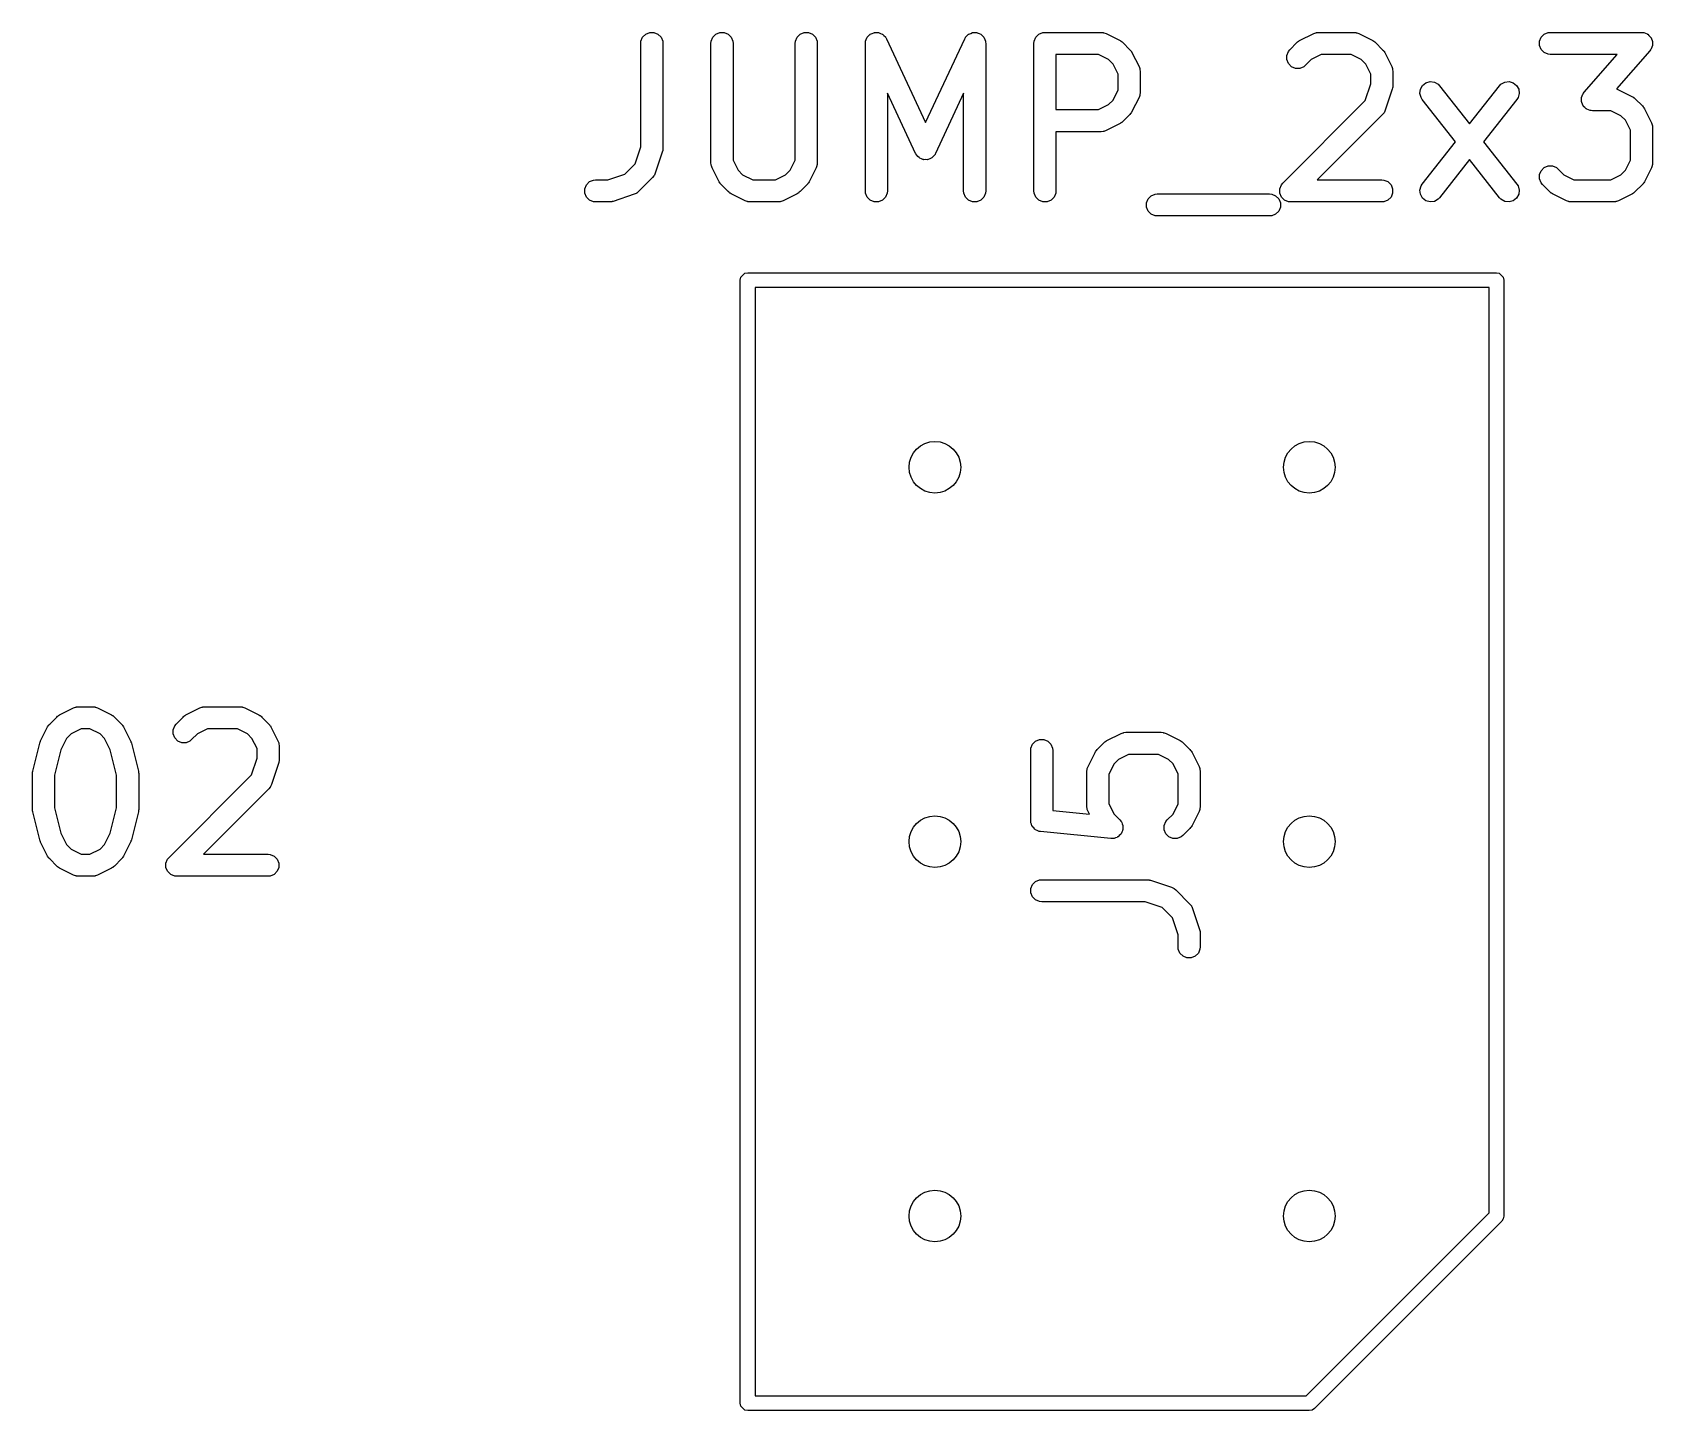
# Model space of a CAD drawing. Extents: x 0.02 to 1.98, y -0.08 to 3.55.
# Drawn here: x 0.5208 to 0.9535, y 3.0894 to 3.4575 of the extents above; entities that cross this region are included whole.
import ezdxf

# ---------------------------------------------------------------- set-up
doc = ezdxf.new("R2010")
doc.units = 0
doc.header["$MEASUREMENT"] = 0
doc.layers.add('BLACK', color=7, linetype='CONTINUOUS')

msp = doc.modelspace()

# ---------------------------------------------------------------- linework, layer by layer
at = {"layer": 'BLACK', "linetype": 'CONTINUOUS'}
for p, q in [((0.68325, 3.45453), (0.68331, 3.45511)), ((0.68325, 3.42689), (0.68325, 3.45453)), ((0.68331, 3.45511), (0.68375, 3.45618)), ((0.68375, 3.45618), (0.68456, 3.45699)), ((0.68456, 3.45699), (0.68563, 3.45743)), ((0.68563, 3.45743), (0.68678, 3.45743)), ((0.68678, 3.45743), (0.68784, 3.45699)), ((0.68784, 3.45699), (0.68866, 3.45618)), ((0.68866, 3.45618), (0.6891, 3.45511)), ((0.6891, 3.45511), (0.68915, 3.45453)), ((0.68915, 3.45453), (0.68915, 3.42641)), ((0.702, 3.45453), (0.70205, 3.45511)), ((0.702, 3.42266), (0.702, 3.45453)), ((0.70205, 3.45511), (0.70249, 3.45618)), ((0.70249, 3.45618), (0.70331, 3.45699)), ((0.70331, 3.45699), (0.70437, 3.45743)), ((0.70437, 3.45743), (0.70553, 3.45743)), ((0.70553, 3.45743), (0.70659, 3.45699)), ((0.70659, 3.45699), (0.7074, 3.45618)), ((0.7074, 3.45618), (0.70785, 3.45511)), ((0.70785, 3.45511), (0.7079, 3.45453)), ((0.7079, 3.45453), (0.7079, 3.42336)), ((0.72449, 3.45453), (0.72455, 3.45511)), ((0.72449, 3.42336), (0.72449, 3.45453)), ((0.72455, 3.45511), (0.72499, 3.45618)), ((0.72499, 3.45618), (0.72581, 3.45699)), ((0.72581, 3.45699), (0.72687, 3.45743)), ((0.72687, 3.45743), (0.72802, 3.45743)), ((0.72802, 3.45743), (0.72909, 3.45699)), ((0.72909, 3.45699), (0.7299, 3.45618)), ((0.7299, 3.45618), (0.73034, 3.45511)), ((0.73034, 3.45511), (0.7304, 3.45453)), ((0.7304, 3.45453), (0.7304, 3.42266)), ((0.74324, 3.45453), (0.74328, 3.45491)), ((0.74324, 3.41516), (0.74324, 3.45453)), ((0.74328, 3.45498), (0.74329, 3.45502)), ((0.74328, 3.45491), (0.74328, 3.45498)), ((0.74329, 3.45502), (0.7433, 3.45511)), ((0.7433, 3.45511), (0.74349, 3.45558)), ((0.74349, 3.45558), (0.74367, 3.45607)), ((0.74367, 3.45607), (0.74371, 3.45611)), ((0.74371, 3.45611), (0.74374, 3.45618)), ((0.74374, 3.45618), (0.7441, 3.45654)), ((0.7441, 3.45654), (0.74445, 3.45692)), ((0.74445, 3.45692), (0.74451, 3.45694)), ((0.74451, 3.45694), (0.74455, 3.45699)), ((0.74455, 3.45699), (0.74503, 3.45719)), ((0.74503, 3.45719), (0.74549, 3.4574)), ((0.74549, 3.4574), (0.74556, 3.45741)), ((0.74556, 3.45741), (0.74562, 3.45743)), ((0.74562, 3.45743), (0.74613, 3.45743)), ((0.74613, 3.45743), (0.74664, 3.45745)), ((0.74664, 3.45745), (0.7467, 3.45743)), ((0.7467, 3.45743), (0.74677, 3.45743)), ((0.74677, 3.45743), (0.74724, 3.45723)), ((0.74724, 3.45723), (0.74773, 3.45706)), ((0.74773, 3.45706), (0.74777, 3.45701)), ((0.74777, 3.45701), (0.74783, 3.45699)), ((0.74783, 3.45699), (0.7482, 3.45663)), ((0.7482, 3.45663), (0.74857, 3.45628)), ((0.74857, 3.45628), (0.74862, 3.4562)), ((0.74862, 3.4562), (0.74865, 3.45618)), ((0.74865, 3.45618), (0.74868, 3.45611)), ((0.74868, 3.45611), (0.74887, 3.45578)), ((0.74887, 3.45578), (0.75932, 3.4334)), ((0.75932, 3.4334), (0.76977, 3.45578)), ((0.76977, 3.45578), (0.76996, 3.45611)), ((0.76996, 3.45611), (0.76999, 3.45618)), ((0.76999, 3.45618), (0.77001, 3.4562)), ((0.77001, 3.4562), (0.77006, 3.45628)), ((0.77006, 3.45628), (0.77044, 3.45663)), ((0.77044, 3.45663), (0.7708, 3.45699)), ((0.7708, 3.45699), (0.77086, 3.45701)), ((0.77086, 3.45701), (0.77091, 3.45706)), ((0.77091, 3.45706), (0.77139, 3.45723)), ((0.77139, 3.45723), (0.77186, 3.45743)), ((0.77186, 3.45743), (0.77193, 3.45743)), ((0.77193, 3.45743), (0.77199, 3.45745)), ((0.77199, 3.45745), (0.7725, 3.45743)), ((0.7725, 3.45743), (0.77302, 3.45743)), ((0.77302, 3.45743), (0.77308, 3.45741)), ((0.77308, 3.45741), (0.77314, 3.4574)), ((0.77314, 3.4574), (0.77361, 3.45719)), ((0.77361, 3.45719), (0.77408, 3.45699)), ((0.77408, 3.45699), (0.77413, 3.45694)), ((0.77413, 3.45694), (0.77419, 3.45692)), ((0.77419, 3.45692), (0.77453, 3.45654)), ((0.77453, 3.45654), (0.7749, 3.45618)), ((0.7749, 3.45618), (0.77492, 3.45611)), ((0.77492, 3.45611), (0.77497, 3.45607)), ((0.77497, 3.45607), (0.77514, 3.45558)), ((0.77514, 3.45558), (0.77534, 3.45511)), ((0.77534, 3.45511), (0.77535, 3.45502)), ((0.77535, 3.45502), (0.77536, 3.45498)), ((0.77536, 3.45498), (0.77536, 3.45491)), ((0.77536, 3.45491), (0.77539, 3.45453)), ((0.77539, 3.45453), (0.77539, 3.41516)), ((0.78824, 3.45453), (0.78829, 3.45511)), ((0.78824, 3.41516), (0.78824, 3.45453)), ((0.78829, 3.45511), (0.78873, 3.45618)), ((0.78873, 3.45618), (0.78955, 3.45699)), ((0.78955, 3.45699), (0.79061, 3.45743)), ((0.79061, 3.45743), (0.79119, 3.45749)), ((0.79119, 3.45749), (0.80619, 3.45749)), ((0.80619, 3.45749), (0.80676, 3.45743)), ((0.80676, 3.45743), (0.80686, 3.45739)), ((0.80686, 3.45739), (0.80697, 3.45738)), ((0.80697, 3.45738), (0.80751, 3.45718)), ((0.80751, 3.45718), (0.81126, 3.4553)), ((0.81126, 3.4553), (0.8115, 3.45514)), ((0.8115, 3.45514), (0.81158, 3.45512)), ((0.81158, 3.45512), (0.81166, 3.45505)), ((0.81166, 3.45505), (0.81175, 3.45499)), ((0.81175, 3.45499), (0.8118, 3.45493)), ((0.8118, 3.45493), (0.81202, 3.45475)), ((0.81202, 3.45475), (0.8139, 3.45287)), ((0.85659, 3.45287), (0.85847, 3.45475)), ((0.85847, 3.45475), (0.85869, 3.45493)), ((0.85869, 3.45493), (0.85874, 3.45499)), ((0.85874, 3.45499), (0.85883, 3.45505)), ((0.85883, 3.45505), (0.85891, 3.45512)), ((0.85891, 3.45512), (0.85899, 3.45514)), ((0.85899, 3.45514), (0.85923, 3.4553)), ((0.85923, 3.4553), (0.86298, 3.45718)), ((0.86298, 3.45718), (0.86352, 3.45738)), ((0.86352, 3.45738), (0.86363, 3.45739)), ((0.86363, 3.45739), (0.86373, 3.45743)), ((0.86373, 3.45743), (0.8643, 3.45749)), ((0.8643, 3.45749), (0.87368, 3.45749)), ((0.87368, 3.45749), (0.87425, 3.45743)), ((0.87425, 3.45743), (0.87435, 3.45739)), ((0.87435, 3.45739), (0.87446, 3.45738)), ((0.87446, 3.45738), (0.875, 3.45718)), ((0.875, 3.45718), (0.87875, 3.4553)), ((0.87875, 3.4553), (0.879, 3.45514)), ((0.879, 3.45514), (0.87907, 3.45512)), ((0.87907, 3.45512), (0.87915, 3.45505)), ((0.87915, 3.45505), (0.87924, 3.45499)), ((0.87924, 3.45499), (0.87929, 3.45493)), ((0.87929, 3.45493), (0.87952, 3.45475)), ((0.87952, 3.45475), (0.88139, 3.45287)), ((0.92328, 3.45511), (0.92372, 3.45618)), ((0.92328, 3.45396), (0.92328, 3.45511)), ((0.92372, 3.45289), (0.92328, 3.45396)), ((0.92372, 3.45618), (0.92453, 3.45699)), ((0.92453, 3.45699), (0.9256, 3.45743)), ((0.9256, 3.45743), (0.92617, 3.45749)), ((0.92617, 3.45749), (0.95054, 3.45749)), ((0.95054, 3.45749), (0.95085, 3.45746)), ((0.95085, 3.45746), (0.95093, 3.45746)), ((0.95093, 3.45746), (0.95098, 3.45744)), ((0.95098, 3.45744), (0.95112, 3.45743)), ((0.95112, 3.45743), (0.95156, 3.45725)), ((0.95156, 3.45725), (0.95202, 3.45709)), ((0.95202, 3.45709), (0.95209, 3.45703)), ((0.95209, 3.45703), (0.95218, 3.45699)), ((0.95218, 3.45699), (0.95252, 3.45665)), ((0.95252, 3.45665), (0.95288, 3.45633)), ((0.95288, 3.45633), (0.95293, 3.45625)), ((0.95293, 3.45625), (0.953, 3.45618)), ((0.953, 3.45618), (0.95318, 3.45573)), ((0.95326, 3.45352), (0.9531, 3.45306)), ((0.95318, 3.45573), (0.95339, 3.4553)), ((0.95344, 3.45396), (0.95326, 3.45352)), ((0.95339, 3.4553), (0.9534, 3.4552)), ((0.9534, 3.4552), (0.95344, 3.45511)), ((0.95344, 3.45511), (0.95344, 3.45463)), ((0.95344, 3.45463), (0.95347, 3.45415)), ((0.95347, 3.45415), (0.95344, 3.45406)), ((0.95344, 3.45406), (0.95344, 3.45396)), ((0.80549, 3.45158), (0.79414, 3.45158)), ((0.79414, 3.45158), (0.79414, 3.43687)), ((0.80819, 3.45023), (0.80549, 3.45158)), ((0.80938, 3.44904), (0.80819, 3.45023)), ((0.81073, 3.44634), (0.80938, 3.44904)), ((0.8139, 3.45287), (0.81408, 3.45265)), ((0.81408, 3.45265), (0.81414, 3.4526)), ((0.81414, 3.4526), (0.8142, 3.45251)), ((0.8142, 3.45251), (0.81427, 3.45243)), ((0.81427, 3.45243), (0.8143, 3.45235)), ((0.8143, 3.45235), (0.81445, 3.45211)), ((0.81445, 3.45211), (0.81633, 3.44836)), ((0.85578, 3.45136), (0.85623, 3.45243)), ((0.85578, 3.45021), (0.85578, 3.45136)), ((0.85623, 3.44914), (0.85578, 3.45021)), ((0.85623, 3.45243), (0.85659, 3.45287)), ((0.85704, 3.44833), (0.85623, 3.44914)), ((0.8623, 3.45023), (0.86077, 3.4487)), ((0.865, 3.45158), (0.8623, 3.45023)), ((0.87298, 3.45158), (0.865, 3.45158)), ((0.87568, 3.45023), (0.87298, 3.45158)), ((0.87688, 3.44904), (0.87568, 3.45023)), ((0.87822, 3.44634), (0.87688, 3.44904)), ((0.88139, 3.45287), (0.88158, 3.45265)), ((0.88158, 3.45265), (0.88164, 3.4526)), ((0.88164, 3.4526), (0.88169, 3.45251)), ((0.88169, 3.45251), (0.88176, 3.45243)), ((0.88176, 3.45243), (0.88179, 3.45235)), ((0.88179, 3.45235), (0.88194, 3.45211)), ((0.88194, 3.45211), (0.88382, 3.44836)), ((0.92453, 3.45208), (0.92372, 3.45289)), ((0.9256, 3.45164), (0.92453, 3.45208)), ((0.92617, 3.45158), (0.9256, 3.45164)), ((0.94404, 3.45158), (0.92617, 3.45158)), ((0.9352, 3.44148), (0.94404, 3.45158)), ((0.95277, 3.45259), (0.94383, 3.44238)), ((0.95294, 3.45284), (0.95277, 3.45259)), ((0.953, 3.45289), (0.95294, 3.45284)), ((0.95302, 3.45295), (0.953, 3.45289)), ((0.9531, 3.45306), (0.95302, 3.45295)), ((0.81073, 3.44211), (0.81073, 3.44634)), ((0.81633, 3.44836), (0.81653, 3.44782)), ((0.81653, 3.44782), (0.81654, 3.44771)), ((0.81654, 3.44771), (0.81658, 3.44761)), ((0.81658, 3.44761), (0.81664, 3.44704)), ((0.81664, 3.44704), (0.81664, 3.44141)), ((0.8581, 3.44789), (0.85704, 3.44833)), ((0.85926, 3.44789), (0.8581, 3.44789)), ((0.86032, 3.44833), (0.85926, 3.44789)), ((0.86077, 3.4487), (0.86032, 3.44833)), ((0.87822, 3.44377), (0.87822, 3.44634)), ((0.88382, 3.44836), (0.88403, 3.44782)), ((0.88403, 3.44782), (0.88403, 3.44771)), ((0.88403, 3.44771), (0.88407, 3.44761)), ((0.88407, 3.44761), (0.88413, 3.44704)), ((0.88413, 3.44704), (0.88413, 3.44329)), ((0.75664, 3.42516), (0.74915, 3.44122)), ((0.74915, 3.44122), (0.74915, 3.41516)), ((0.76949, 3.44122), (0.76199, 3.42516)), ((0.76949, 3.41516), (0.76949, 3.44122)), ((0.80938, 3.43941), (0.81073, 3.44211)), ((0.81653, 3.44063), (0.81633, 3.44009)), ((0.81654, 3.44074), (0.81653, 3.44063)), ((0.81658, 3.44084), (0.81654, 3.44074)), ((0.81664, 3.44141), (0.81658, 3.44084)), ((0.87672, 3.43926), (0.87822, 3.44377)), ((0.88398, 3.44235), (0.8821, 3.43673)), ((0.88404, 3.44264), (0.88398, 3.44235)), ((0.88407, 3.44271), (0.88404, 3.44264)), ((0.88408, 3.44281), (0.88407, 3.44271)), ((0.88411, 3.44292), (0.88408, 3.44281)), ((0.88413, 3.44329), (0.8841, 3.44299)), ((0.8841, 3.44299), (0.88411, 3.44292)), ((0.89136, 3.44118), (0.89149, 3.44233)), ((0.89167, 3.44008), (0.89136, 3.44118)), ((0.89149, 3.44233), (0.89206, 3.44333)), ((0.89206, 3.44333), (0.89296, 3.44404)), ((0.89296, 3.44404), (0.89407, 3.44436)), ((0.89407, 3.44436), (0.89522, 3.44422)), ((0.89522, 3.44422), (0.89622, 3.44365)), ((0.89622, 3.44365), (0.89662, 3.44324)), ((0.89662, 3.44324), (0.90461, 3.43307)), ((0.90461, 3.43307), (0.9126, 3.44324)), ((0.9126, 3.44324), (0.913, 3.44365)), ((0.913, 3.44365), (0.91401, 3.44422)), ((0.91401, 3.44422), (0.91515, 3.44436)), ((0.91515, 3.44436), (0.91626, 3.44404)), ((0.91626, 3.44404), (0.91717, 3.44333)), ((0.91717, 3.44333), (0.91773, 3.44233)), ((0.91787, 3.44118), (0.91756, 3.44008)), ((0.91773, 3.44233), (0.91787, 3.44118)), ((0.93452, 3.44011), (0.93471, 3.44056)), ((0.93471, 3.44056), (0.93486, 3.44101)), ((0.93486, 3.44101), (0.93494, 3.44112)), ((0.93494, 3.44112), (0.93497, 3.44118)), ((0.93497, 3.44118), (0.93502, 3.44123)), ((0.93502, 3.44123), (0.9352, 3.44148)), ((0.94383, 3.44238), (0.94437, 3.44218)), ((0.94437, 3.44218), (0.94811, 3.4403)), ((0.94811, 3.4403), (0.94836, 3.44015)), ((0.79414, 3.43687), (0.80549, 3.43687)), ((0.80549, 3.43687), (0.80819, 3.43821)), ((0.80819, 3.43821), (0.80938, 3.43941)), ((0.8142, 3.43594), (0.81414, 3.43585)), ((0.81427, 3.43602), (0.8142, 3.43594)), ((0.8143, 3.43609), (0.81427, 3.43602)), ((0.81445, 3.43634), (0.8143, 3.43609)), ((0.81633, 3.44009), (0.81445, 3.43634)), ((0.85472, 3.41725), (0.87672, 3.43926)), ((0.88176, 3.43602), (0.88139, 3.43557)), ((0.8818, 3.43612), (0.88176, 3.43602)), ((0.88187, 3.4362), (0.8818, 3.43612)), ((0.8821, 3.43673), (0.88187, 3.4362)), ((0.89198, 3.43959), (0.89167, 3.44008)), ((0.90086, 3.42829), (0.89198, 3.43959)), ((0.91724, 3.43959), (0.90837, 3.42829)), ((0.91756, 3.44008), (0.91724, 3.43959)), ((0.93449, 3.43992), (0.93452, 3.44001)), ((0.93452, 3.43944), (0.93449, 3.43992)), ((0.93452, 3.44001), (0.93452, 3.44011)), ((0.93452, 3.43896), (0.93452, 3.43944)), ((0.93456, 3.43887), (0.93452, 3.43896)), ((0.93457, 3.43877), (0.93456, 3.43887)), ((0.93478, 3.43834), (0.93457, 3.43877)), ((0.93497, 3.4379), (0.93478, 3.43834)), ((0.93504, 3.43783), (0.93497, 3.4379)), ((0.93508, 3.43774), (0.93504, 3.43783)), ((0.93544, 3.43742), (0.93508, 3.43774)), ((0.93578, 3.43708), (0.93544, 3.43742)), ((0.93587, 3.43704), (0.93578, 3.43708)), ((0.93595, 3.43698), (0.93587, 3.43704)), ((0.9364, 3.43682), (0.93595, 3.43698)), ((0.93684, 3.43664), (0.9364, 3.43682)), ((0.93698, 3.43663), (0.93684, 3.43664)), ((0.93704, 3.43661), (0.93698, 3.43663)), ((0.93712, 3.43661), (0.93704, 3.43661)), ((0.93742, 3.43658), (0.93712, 3.43661)), ((0.94235, 3.43658), (0.93742, 3.43658)), ((0.94505, 3.43524), (0.94235, 3.43658)), ((0.94836, 3.44015), (0.94843, 3.44012)), ((0.94843, 3.44012), (0.94852, 3.44005)), ((0.94852, 3.44005), (0.9486, 3.43999)), ((0.9486, 3.43999), (0.94866, 3.43994)), ((0.94866, 3.43994), (0.94888, 3.43975)), ((0.94888, 3.43975), (0.95076, 3.43787)), ((0.95076, 3.43787), (0.95094, 3.43765)), ((0.95094, 3.43765), (0.951, 3.4376)), ((0.951, 3.4376), (0.95106, 3.43751)), ((0.95106, 3.43751), (0.95112, 3.43743)), ((0.95112, 3.43743), (0.95115, 3.43736)), ((0.95115, 3.43736), (0.95131, 3.43711)), ((0.95131, 3.43711), (0.95318, 3.43336)), ((0.81126, 3.43315), (0.80751, 3.43127)), ((0.8115, 3.4333), (0.81126, 3.43315)), ((0.81158, 3.43333), (0.8115, 3.4333)), ((0.81166, 3.4334), (0.81158, 3.43333)), ((0.81175, 3.43345), (0.81166, 3.4334)), ((0.8118, 3.43351), (0.81175, 3.43345)), ((0.81202, 3.4337), (0.8118, 3.43351)), ((0.8139, 3.43557), (0.81202, 3.4337)), ((0.81408, 3.4358), (0.8139, 3.43557)), ((0.81414, 3.43585), (0.81408, 3.4358)), ((0.88139, 3.43557), (0.86393, 3.41812)), ((0.94624, 3.43404), (0.94505, 3.43524)), ((0.94759, 3.43134), (0.94624, 3.43404)), ((0.95318, 3.43336), (0.95339, 3.43282)), ((0.95339, 3.43282), (0.9534, 3.43271)), ((0.9534, 3.43271), (0.95344, 3.43261)), ((0.95344, 3.43261), (0.9535, 3.43204)), ((0.9535, 3.43204), (0.9535, 3.42266)), ((0.80619, 3.43096), (0.79414, 3.43096)), ((0.79414, 3.43096), (0.79414, 3.41516)), ((0.80676, 3.43102), (0.80619, 3.43096)), ((0.80686, 3.43106), (0.80676, 3.43102)), ((0.80697, 3.43106), (0.80686, 3.43106)), ((0.80751, 3.43127), (0.80697, 3.43106)), ((0.89198, 3.41699), (0.90086, 3.42829)), ((0.90837, 3.42829), (0.91724, 3.41699)), ((0.94759, 3.42336), (0.94759, 3.43134)), ((0.68175, 3.42238), (0.68325, 3.42689)), ((0.689, 3.42548), (0.68713, 3.41986)), ((0.68907, 3.42577), (0.689, 3.42548)), ((0.6891, 3.42584), (0.68907, 3.42577)), ((0.68911, 3.42594), (0.6891, 3.42584)), ((0.68913, 3.42604), (0.68911, 3.42594)), ((0.68915, 3.42641), (0.68913, 3.42612)), ((0.68913, 3.42612), (0.68913, 3.42604)), ((0.7079, 3.42336), (0.70925, 3.42066)), ((0.72315, 3.42066), (0.72449, 3.42336)), ((0.75677, 3.42495), (0.75664, 3.42516)), ((0.75679, 3.42488), (0.75677, 3.42495)), ((0.75684, 3.42483), (0.75679, 3.42488)), ((0.75694, 3.42467), (0.75684, 3.42483)), ((0.75727, 3.42436), (0.75694, 3.42467)), ((0.75757, 3.42403), (0.75727, 3.42436)), ((0.75769, 3.42398), (0.75757, 3.42403)), ((0.75779, 3.42389), (0.75769, 3.42398)), ((0.75821, 3.42374), (0.75779, 3.42389)), ((0.75861, 3.42355), (0.75821, 3.42374)), ((0.75875, 3.42354), (0.75861, 3.42355)), ((0.75887, 3.42349), (0.75875, 3.42354)), ((0.75932, 3.42351), (0.75887, 3.42349)), ((0.75977, 3.42349), (0.75932, 3.42351)), ((0.75989, 3.42354), (0.75977, 3.42349)), ((0.76002, 3.42355), (0.75989, 3.42354)), ((0.76043, 3.42374), (0.76002, 3.42355)), ((0.76085, 3.42389), (0.76043, 3.42374)), ((0.76095, 3.42398), (0.76085, 3.42389)), ((0.76106, 3.42403), (0.76095, 3.42398)), ((0.76137, 3.42436), (0.76106, 3.42403)), ((0.7617, 3.42467), (0.76137, 3.42436)), ((0.7618, 3.42483), (0.7617, 3.42467)), ((0.76184, 3.42488), (0.7618, 3.42483)), ((0.76187, 3.42495), (0.76184, 3.42488)), ((0.76199, 3.42516), (0.76187, 3.42495)), ((0.90461, 3.42351), (0.89662, 3.41334)), ((0.9126, 3.41334), (0.90461, 3.42351)), ((0.94624, 3.42066), (0.94759, 3.42336)), ((0.67447, 3.41812), (0.67898, 3.41962)), ((0.67898, 3.41962), (0.68175, 3.42238)), ((0.68641, 3.4187), (0.68267, 3.41495)), ((0.68678, 3.41915), (0.68641, 3.4187)), ((0.68682, 3.41925), (0.68678, 3.41915)), ((0.68689, 3.41933), (0.68682, 3.41925)), ((0.68713, 3.41986), (0.68689, 3.41933)), ((0.70205, 3.42209), (0.702, 3.42266)), ((0.70209, 3.42199), (0.70205, 3.42209)), ((0.7021, 3.42188), (0.70209, 3.42199)), ((0.70231, 3.42134), (0.7021, 3.42188)), ((0.70418, 3.41759), (0.70231, 3.42134)), ((0.70925, 3.42066), (0.71045, 3.41947)), ((0.71045, 3.41947), (0.71315, 3.41812)), ((0.71925, 3.41812), (0.72195, 3.41947)), ((0.72195, 3.41947), (0.72315, 3.42066)), ((0.73009, 3.42134), (0.72821, 3.41759)), ((0.73029, 3.42188), (0.73009, 3.42134)), ((0.7303, 3.42199), (0.73029, 3.42188)), ((0.73034, 3.42209), (0.7303, 3.42199)), ((0.7304, 3.42266), (0.73034, 3.42209)), ((0.92328, 3.41949), (0.92372, 3.42055)), ((0.92328, 3.41834), (0.92328, 3.41949)), ((0.92372, 3.42055), (0.92453, 3.42137)), ((0.92453, 3.42137), (0.9256, 3.42181)), ((0.9256, 3.42181), (0.92675, 3.42181)), ((0.92675, 3.42181), (0.92781, 3.42137)), ((0.92781, 3.42137), (0.92826, 3.421)), ((0.92826, 3.421), (0.9298, 3.41947)), ((0.9298, 3.41947), (0.93249, 3.41812)), ((0.94235, 3.41812), (0.94505, 3.41947)), ((0.94505, 3.41947), (0.94624, 3.42066)), ((0.95318, 3.42134), (0.95131, 3.41759)), ((0.95339, 3.42188), (0.95318, 3.42134)), ((0.9534, 3.42199), (0.95339, 3.42188)), ((0.95344, 3.42209), (0.9534, 3.42199)), ((0.9535, 3.42266), (0.95344, 3.42209)), ((0.66831, 3.41574), (0.66875, 3.41681)), ((0.66831, 3.41459), (0.66831, 3.41574)), ((0.66875, 3.41352), (0.66831, 3.41459)), ((0.66875, 3.41681), (0.66956, 3.41762)), ((0.66956, 3.41762), (0.67063, 3.41806)), ((0.67063, 3.41806), (0.6712, 3.41812)), ((0.6712, 3.41812), (0.67447, 3.41812)), ((0.68204, 3.41447), (0.68151, 3.41424)), ((0.68212, 3.41454), (0.68204, 3.41447)), ((0.68222, 3.41458), (0.68212, 3.41454)), ((0.68267, 3.41495), (0.68222, 3.41458)), ((0.70434, 3.41735), (0.70418, 3.41759)), ((0.70437, 3.41727), (0.70434, 3.41735)), ((0.70444, 3.41719), (0.70437, 3.41727)), ((0.70449, 3.4171), (0.70444, 3.41719)), ((0.70455, 3.41705), (0.70449, 3.4171)), ((0.70474, 3.41683), (0.70455, 3.41705)), ((0.70661, 3.41495), (0.70474, 3.41683)), ((0.70684, 3.41477), (0.70661, 3.41495)), ((0.70689, 3.41471), (0.70684, 3.41477)), ((0.70698, 3.41465), (0.70689, 3.41471)), ((0.70706, 3.41458), (0.70698, 3.41465)), ((0.70713, 3.41455), (0.70706, 3.41458)), ((0.70738, 3.4144), (0.70713, 3.41455)), ((0.71113, 3.41252), (0.70738, 3.4144)), ((0.71315, 3.41812), (0.71925, 3.41812)), ((0.72502, 3.4144), (0.72127, 3.41252)), ((0.72527, 3.41455), (0.72502, 3.4144)), ((0.72534, 3.41458), (0.72527, 3.41455)), ((0.72542, 3.41465), (0.72534, 3.41458)), ((0.72551, 3.41471), (0.72542, 3.41465)), ((0.72556, 3.41477), (0.72551, 3.41471)), ((0.72578, 3.41495), (0.72556, 3.41477)), ((0.72766, 3.41683), (0.72578, 3.41495)), ((0.72785, 3.41705), (0.72766, 3.41683)), ((0.7279, 3.4171), (0.72785, 3.41705)), ((0.72796, 3.41719), (0.7279, 3.4171)), ((0.72803, 3.41727), (0.72796, 3.41719)), ((0.72806, 3.41735), (0.72803, 3.41727)), ((0.72821, 3.41759), (0.72806, 3.41735)), ((0.7433, 3.41459), (0.74324, 3.41516)), ((0.74374, 3.41352), (0.7433, 3.41459)), ((0.74909, 3.41459), (0.74865, 3.41352)), ((0.74915, 3.41516), (0.74909, 3.41459)), ((0.76954, 3.41459), (0.76949, 3.41516)), ((0.76999, 3.41352), (0.76954, 3.41459)), ((0.77534, 3.41459), (0.7749, 3.41352)), ((0.77539, 3.41516), (0.77534, 3.41459)), ((0.78829, 3.41459), (0.78824, 3.41516)), ((0.78873, 3.41352), (0.78829, 3.41459)), ((0.79408, 3.41459), (0.79364, 3.41352)), ((0.79414, 3.41516), (0.79408, 3.41459)), ((0.81954, 3.41387), (0.82061, 3.41431)), ((0.82061, 3.41431), (0.82118, 3.41437)), ((0.82118, 3.41437), (0.85118, 3.41437)), ((0.85118, 3.41437), (0.85176, 3.41431)), ((0.85176, 3.41431), (0.85282, 3.41387)), ((0.85391, 3.41574), (0.85435, 3.41681)), ((0.85391, 3.41459), (0.85391, 3.41574)), ((0.85435, 3.41352), (0.85391, 3.41459)), ((0.85435, 3.41681), (0.85472, 3.41725)), ((0.86393, 3.41812), (0.88118, 3.41812)), ((0.88118, 3.41812), (0.88175, 3.41806)), ((0.88175, 3.41806), (0.88282, 3.41762)), ((0.88282, 3.41762), (0.88363, 3.41681)), ((0.88363, 3.41681), (0.88407, 3.41574)), ((0.88407, 3.41459), (0.88363, 3.41352)), ((0.88407, 3.41574), (0.88407, 3.41459)), ((0.89136, 3.41539), (0.89167, 3.4165)), ((0.89149, 3.41425), (0.89136, 3.41539)), ((0.89167, 3.4165), (0.89198, 3.41699)), ((0.91724, 3.41699), (0.91756, 3.4165)), ((0.91756, 3.4165), (0.91787, 3.41539)), ((0.91787, 3.41539), (0.91773, 3.41425)), ((0.92372, 3.41727), (0.92328, 3.41834)), ((0.92408, 3.41683), (0.92372, 3.41727)), ((0.92596, 3.41495), (0.92408, 3.41683)), ((0.92618, 3.41477), (0.92596, 3.41495)), ((0.92624, 3.41471), (0.92618, 3.41477)), ((0.92633, 3.41465), (0.92624, 3.41471)), ((0.92641, 3.41458), (0.92633, 3.41465)), ((0.92648, 3.41455), (0.92641, 3.41458)), ((0.92673, 3.4144), (0.92648, 3.41455)), ((0.93048, 3.41252), (0.92673, 3.4144)), ((0.93249, 3.41812), (0.94235, 3.41812)), ((0.94811, 3.4144), (0.94437, 3.41252)), ((0.94836, 3.41455), (0.94811, 3.4144)), ((0.94843, 3.41458), (0.94836, 3.41455)), ((0.94852, 3.41465), (0.94843, 3.41458)), ((0.9486, 3.41471), (0.94852, 3.41465)), ((0.94866, 3.41477), (0.9486, 3.41471)), ((0.94888, 3.41495), (0.94866, 3.41477)), ((0.95076, 3.41683), (0.94888, 3.41495)), ((0.95094, 3.41705), (0.95076, 3.41683)), ((0.951, 3.4171), (0.95094, 3.41705)), ((0.95106, 3.41719), (0.951, 3.4171)), ((0.95112, 3.41727), (0.95106, 3.41719)), ((0.95115, 3.41735), (0.95112, 3.41727)), ((0.95131, 3.41759), (0.95115, 3.41735)), ((0.66956, 3.41271), (0.66875, 3.41352)), ((0.67063, 3.41227), (0.66956, 3.41271)), ((0.6712, 3.41221), (0.67063, 3.41227)), ((0.67495, 3.41221), (0.6712, 3.41221)), ((0.67524, 3.41224), (0.67495, 3.41221)), ((0.67532, 3.41224), (0.67524, 3.41224)), ((0.67542, 3.41226), (0.67532, 3.41224)), ((0.67553, 3.41227), (0.67542, 3.41226)), ((0.6756, 3.4123), (0.67553, 3.41227)), ((0.67589, 3.41236), (0.6756, 3.4123)), ((0.68151, 3.41424), (0.67589, 3.41236)), ((0.71167, 3.41232), (0.71113, 3.41252)), ((0.71177, 3.41231), (0.71167, 3.41232)), ((0.71187, 3.41227), (0.71177, 3.41231)), ((0.71245, 3.41221), (0.71187, 3.41227)), ((0.71995, 3.41221), (0.71245, 3.41221)), ((0.72052, 3.41227), (0.71995, 3.41221)), ((0.72062, 3.41231), (0.72052, 3.41227)), ((0.72073, 3.41232), (0.72062, 3.41231)), ((0.72127, 3.41252), (0.72073, 3.41232)), ((0.74455, 3.41271), (0.74374, 3.41352)), ((0.74562, 3.41227), (0.74455, 3.41271)), ((0.74677, 3.41227), (0.74562, 3.41227)), ((0.74783, 3.41271), (0.74677, 3.41227)), ((0.74865, 3.41352), (0.74783, 3.41271)), ((0.7708, 3.41271), (0.76999, 3.41352)), ((0.77186, 3.41227), (0.7708, 3.41271)), ((0.77302, 3.41227), (0.77186, 3.41227)), ((0.77408, 3.41271), (0.77302, 3.41227)), ((0.7749, 3.41352), (0.77408, 3.41271)), ((0.78955, 3.41271), (0.78873, 3.41352)), ((0.79061, 3.41227), (0.78955, 3.41271)), ((0.79176, 3.41227), (0.79061, 3.41227)), ((0.79283, 3.41271), (0.79176, 3.41227)), ((0.79364, 3.41352), (0.79283, 3.41271)), ((0.81829, 3.41199), (0.81873, 3.41306)), ((0.81829, 3.41084), (0.81829, 3.41199)), ((0.81873, 3.40977), (0.81829, 3.41084)), ((0.81873, 3.41306), (0.81954, 3.41387)), ((0.85282, 3.41387), (0.85364, 3.41306)), ((0.85364, 3.41306), (0.85408, 3.41199)), ((0.85408, 3.41084), (0.85364, 3.40977)), ((0.85408, 3.41199), (0.85408, 3.41084)), ((0.85516, 3.41271), (0.85435, 3.41352)), ((0.85623, 3.41227), (0.85516, 3.41271)), ((0.85681, 3.41221), (0.85623, 3.41227)), ((0.88118, 3.41221), (0.85681, 3.41221)), ((0.88175, 3.41227), (0.88118, 3.41221)), ((0.88282, 3.41271), (0.88175, 3.41227)), ((0.88363, 3.41352), (0.88282, 3.41271)), ((0.89206, 3.41324), (0.89149, 3.41425)), ((0.89296, 3.41253), (0.89206, 3.41324)), ((0.89407, 3.41222), (0.89296, 3.41253)), ((0.89522, 3.41236), (0.89407, 3.41222)), ((0.89622, 3.41292), (0.89522, 3.41236)), ((0.89662, 3.41334), (0.89622, 3.41292)), ((0.913, 3.41292), (0.9126, 3.41334)), ((0.91401, 3.41236), (0.913, 3.41292)), ((0.91515, 3.41222), (0.91401, 3.41236)), ((0.91626, 3.41253), (0.91515, 3.41222)), ((0.91717, 3.41324), (0.91626, 3.41253)), ((0.91773, 3.41425), (0.91717, 3.41324)), ((0.93102, 3.41232), (0.93048, 3.41252)), ((0.93112, 3.41231), (0.93102, 3.41232)), ((0.93122, 3.41227), (0.93112, 3.41231)), ((0.9318, 3.41221), (0.93122, 3.41227)), ((0.94304, 3.41221), (0.9318, 3.41221)), ((0.94362, 3.41227), (0.94304, 3.41221)), ((0.94372, 3.41231), (0.94362, 3.41227)), ((0.94382, 3.41232), (0.94372, 3.41231)), ((0.94437, 3.41252), (0.94382, 3.41232)), ((0.81954, 3.40896), (0.81873, 3.40977)), ((0.82061, 3.40852), (0.81954, 3.40896)), ((0.82118, 3.40846), (0.82061, 3.40852)), ((0.85118, 3.40846), (0.82118, 3.40846)), ((0.85176, 3.40852), (0.85118, 3.40846)), ((0.85282, 3.40896), (0.85176, 3.40852)), ((0.85364, 3.40977), (0.85282, 3.40896)), ((0.70999, 3.39209), (0.71106, 3.39316)), ((0.71106, 3.39316), (0.71181, 3.39331)), ((0.71181, 3.39331), (0.91181, 3.39331)), ((0.91181, 3.39331), (0.91256, 3.39316)), ((0.91256, 3.39316), (0.91363, 3.39209)), ((0.70984, 3.39134), (0.70999, 3.39209)), ((0.70984, 3.09134), (0.70984, 3.39134)), ((0.71378, 3.38937), (0.71378, 3.09331)), ((0.90984, 3.38937), (0.71378, 3.38937)), ((0.90984, 3.14215), (0.90984, 3.38937)), ((0.91363, 3.39209), (0.91378, 3.39134)), ((0.91378, 3.39134), (0.91378, 3.14134)), ((0.52802, 3.27518), (0.53177, 3.27706)), ((0.53177, 3.27706), (0.53231, 3.27726)), ((0.53231, 3.27726), (0.53242, 3.27727)), ((0.53242, 3.27727), (0.53251, 3.27731)), ((0.53251, 3.27731), (0.53309, 3.27737)), ((0.53309, 3.27737), (0.53684, 3.27737)), ((0.53684, 3.27737), (0.53742, 3.27731)), ((0.53742, 3.27731), (0.53751, 3.27727)), ((0.53751, 3.27727), (0.53762, 3.27726)), ((0.53762, 3.27726), (0.53816, 3.27706)), ((0.53816, 3.27706), (0.54191, 3.27518)), ((0.56177, 3.27518), (0.56551, 3.27706)), ((0.56551, 3.27706), (0.56606, 3.27726)), ((0.56606, 3.27726), (0.56616, 3.27727)), ((0.56616, 3.27727), (0.56626, 3.27731)), ((0.56626, 3.27731), (0.56684, 3.27737)), ((0.56684, 3.27737), (0.57621, 3.27737)), ((0.57621, 3.27737), (0.57679, 3.27731)), ((0.57679, 3.27731), (0.57688, 3.27727)), ((0.57688, 3.27727), (0.57699, 3.27726)), ((0.57699, 3.27726), (0.57753, 3.27706)), ((0.57753, 3.27706), (0.58128, 3.27518)), ((0.52295, 3.26824), (0.52482, 3.27199)), ((0.52482, 3.27199), (0.52498, 3.27224)), ((0.52498, 3.27224), (0.52501, 3.27231)), ((0.52501, 3.27231), (0.52508, 3.27239)), ((0.52508, 3.27239), (0.52513, 3.27248)), ((0.52513, 3.27248), (0.52519, 3.27253)), ((0.52519, 3.27253), (0.52538, 3.27275)), ((0.52538, 3.27275), (0.52725, 3.27463)), ((0.52725, 3.27463), (0.52748, 3.27482)), ((0.52748, 3.27482), (0.52753, 3.27487)), ((0.52753, 3.27487), (0.52762, 3.27493)), ((0.52762, 3.27493), (0.5277, 3.275)), ((0.5277, 3.275), (0.52777, 3.27503)), ((0.52777, 3.27503), (0.52802, 3.27518)), ((0.54191, 3.27518), (0.54216, 3.27503)), ((0.54216, 3.27503), (0.54223, 3.275)), ((0.54223, 3.275), (0.54231, 3.27493)), ((0.54231, 3.27493), (0.5424, 3.27487)), ((0.5424, 3.27487), (0.54245, 3.27482)), ((0.54245, 3.27482), (0.54268, 3.27463)), ((0.54268, 3.27463), (0.54455, 3.27275)), ((0.54455, 3.27275), (0.54474, 3.27253)), ((0.54474, 3.27253), (0.5448, 3.27248)), ((0.5448, 3.27248), (0.54485, 3.27239)), ((0.54485, 3.27239), (0.54492, 3.27231)), ((0.54492, 3.27231), (0.54495, 3.27224)), ((0.54495, 3.27224), (0.5451, 3.27199)), ((0.5451, 3.27199), (0.54698, 3.26824)), ((0.55832, 3.27124), (0.55876, 3.27231)), ((0.55876, 3.27231), (0.55912, 3.27275)), ((0.55912, 3.27275), (0.561, 3.27463)), ((0.561, 3.27463), (0.56122, 3.27482)), ((0.56122, 3.27482), (0.56128, 3.27487)), ((0.56128, 3.27487), (0.56136, 3.27493)), ((0.56136, 3.27493), (0.56145, 3.275)), ((0.56145, 3.275), (0.56152, 3.27503)), ((0.56152, 3.27503), (0.56177, 3.27518)), ((0.58128, 3.27518), (0.58153, 3.27503)), ((0.58153, 3.27503), (0.5816, 3.275)), ((0.5816, 3.275), (0.58168, 3.27493)), ((0.58168, 3.27493), (0.58177, 3.27487)), ((0.58177, 3.27487), (0.58182, 3.27482)), ((0.58182, 3.27482), (0.58205, 3.27463)), ((0.58205, 3.27463), (0.58392, 3.27275)), ((0.58392, 3.27275), (0.58411, 3.27253)), ((0.58411, 3.27253), (0.58417, 3.27248)), ((0.58417, 3.27248), (0.58422, 3.27239)), ((0.58422, 3.27239), (0.58429, 3.27231)), ((0.58429, 3.27231), (0.58432, 3.27224)), ((0.58432, 3.27224), (0.58447, 3.27199)), ((0.58447, 3.27199), (0.58635, 3.26824)), ((0.52085, 3.26013), (0.52273, 3.26763)), ((0.52273, 3.26763), (0.52274, 3.26768)), ((0.52274, 3.2677), (0.52283, 3.26794)), ((0.52274, 3.26768), (0.52274, 3.2677)), ((0.52283, 3.26794), (0.52292, 3.26818)), ((0.52292, 3.26818), (0.52293, 3.2682)), ((0.52293, 3.2682), (0.52295, 3.26824)), ((0.52989, 3.26892), (0.52838, 3.26589)), ((0.53109, 3.27012), (0.52989, 3.26892)), ((0.53379, 3.27146), (0.53109, 3.27012)), ((0.53614, 3.27146), (0.53379, 3.27146)), ((0.53884, 3.27012), (0.53614, 3.27146)), ((0.54004, 3.26892), (0.53884, 3.27012)), ((0.54155, 3.26589), (0.54004, 3.26892)), ((0.54698, 3.26824), (0.547, 3.2682)), ((0.547, 3.2682), (0.54701, 3.26818)), ((0.54701, 3.26818), (0.54709, 3.26794)), ((0.54709, 3.26794), (0.54719, 3.2677)), ((0.54719, 3.2677), (0.54719, 3.26768)), ((0.54719, 3.26768), (0.5472, 3.26763)), ((0.5472, 3.26763), (0.54908, 3.26013)), ((0.55832, 3.27009), (0.55832, 3.27124)), ((0.55876, 3.26903), (0.55832, 3.27009)), ((0.55957, 3.26821), (0.55876, 3.26903)), ((0.56064, 3.26777), (0.55957, 3.26821)), ((0.56179, 3.26777), (0.56064, 3.26777)), ((0.56285, 3.26821), (0.56179, 3.26777)), ((0.5633, 3.26858), (0.56285, 3.26821)), ((0.56483, 3.27012), (0.5633, 3.26858)), ((0.56753, 3.27146), (0.56483, 3.27012)), ((0.57551, 3.27146), (0.56753, 3.27146)), ((0.57821, 3.27012), (0.57551, 3.27146)), ((0.57941, 3.26892), (0.57821, 3.27012)), ((0.58076, 3.26622), (0.57941, 3.26892)), ((0.58635, 3.26824), (0.58656, 3.2677)), ((0.58656, 3.2677), (0.58656, 3.26759)), ((0.58656, 3.26759), (0.5866, 3.26749)), ((0.5866, 3.26749), (0.58666, 3.26692)), ((0.78745, 3.26629), (0.78789, 3.26735)), ((0.78789, 3.26735), (0.78871, 3.26817)), ((0.78871, 3.26817), (0.78977, 3.26861)), ((0.78977, 3.26861), (0.79092, 3.26861)), ((0.79092, 3.26861), (0.79199, 3.26817)), ((0.79199, 3.26817), (0.7928, 3.26735)), ((0.7928, 3.26735), (0.79324, 3.26629)), ((0.80513, 3.26592), (0.80701, 3.2678)), ((0.80701, 3.2678), (0.80723, 3.26798)), ((0.80723, 3.26798), (0.80728, 3.26804)), ((0.80728, 3.26804), (0.80737, 3.2681)), ((0.80737, 3.2681), (0.80745, 3.26817)), ((0.80745, 3.26817), (0.80753, 3.2682)), ((0.80753, 3.2682), (0.80777, 3.26835)), ((0.80777, 3.26835), (0.81152, 3.27023)), ((0.81152, 3.27023), (0.81206, 3.27043)), ((0.81206, 3.27043), (0.81217, 3.27044)), ((0.81217, 3.27044), (0.81227, 3.27048)), ((0.81227, 3.27048), (0.81284, 3.27054)), ((0.81284, 3.27054), (0.82222, 3.27054)), ((0.82222, 3.27054), (0.82279, 3.27048)), ((0.82279, 3.27048), (0.82289, 3.27044)), ((0.82289, 3.27044), (0.823, 3.27043)), ((0.823, 3.27043), (0.82354, 3.27023)), ((0.82354, 3.27023), (0.82729, 3.26835)), ((0.82729, 3.26835), (0.82754, 3.2682)), ((0.82754, 3.2682), (0.82761, 3.26817)), ((0.82761, 3.26817), (0.82769, 3.2681)), ((0.82769, 3.2681), (0.82778, 3.26804)), ((0.82778, 3.26804), (0.82783, 3.26798)), ((0.82783, 3.26798), (0.82806, 3.2678)), ((0.82806, 3.2678), (0.82993, 3.26592)), ((0.52838, 3.26589), (0.52667, 3.25905)), ((0.54326, 3.25905), (0.54155, 3.26589)), ((0.57925, 3.25914), (0.58076, 3.26365)), ((0.58076, 3.26365), (0.58076, 3.26622)), ((0.58666, 3.26317), (0.58663, 3.26288)), ((0.58663, 3.26288), (0.58664, 3.2628)), ((0.58666, 3.26692), (0.58666, 3.26317)), ((0.78739, 3.26571), (0.78745, 3.26629)), ((0.78739, 3.24696), (0.78739, 3.26571)), ((0.79324, 3.26629), (0.7933, 3.26571)), ((0.7933, 3.26571), (0.7933, 3.24964)), ((0.8027, 3.26141), (0.80458, 3.26516)), ((0.80458, 3.26516), (0.80474, 3.2654)), ((0.80474, 3.2654), (0.80476, 3.26548)), ((0.80476, 3.26548), (0.80483, 3.26556)), ((0.80483, 3.26556), (0.80489, 3.26565)), ((0.80489, 3.26565), (0.80495, 3.2657)), ((0.80495, 3.2657), (0.80513, 3.26592)), ((0.81084, 3.26328), (0.80965, 3.26209)), ((0.81354, 3.26463), (0.81084, 3.26328)), ((0.82152, 3.26463), (0.81354, 3.26463)), ((0.82422, 3.26328), (0.82152, 3.26463)), ((0.82542, 3.26209), (0.82422, 3.26328)), ((0.82993, 3.26592), (0.83012, 3.2657)), ((0.83012, 3.2657), (0.83018, 3.26565)), ((0.83018, 3.26565), (0.83023, 3.26556)), ((0.83023, 3.26556), (0.8303, 3.26548)), ((0.8303, 3.26548), (0.83033, 3.2654)), ((0.83033, 3.2654), (0.83048, 3.26516)), ((0.83048, 3.26516), (0.83236, 3.26141)), ((0.52076, 3.25942), (0.52077, 3.25952)), ((0.52076, 3.25004), (0.52076, 3.25942)), ((0.52077, 3.25956), (0.5208, 3.25978)), ((0.52077, 3.25952), (0.52077, 3.25956)), ((0.5208, 3.25978), (0.52082, 3.25999)), ((0.52082, 3.25999), (0.52084, 3.26003)), ((0.52084, 3.26003), (0.52085, 3.26013)), ((0.52667, 3.25905), (0.52667, 3.25041)), ((0.54326, 3.25041), (0.54326, 3.25905)), ((0.54908, 3.26013), (0.54909, 3.26003)), ((0.54909, 3.26003), (0.54911, 3.25999)), ((0.54911, 3.25999), (0.54913, 3.25978)), ((0.54913, 3.25978), (0.54916, 3.25956)), ((0.54916, 3.25956), (0.54916, 3.25952)), ((0.54916, 3.25952), (0.54917, 3.25942)), ((0.54917, 3.25942), (0.54917, 3.25004)), ((0.55725, 3.23713), (0.57925, 3.25914)), ((0.58651, 3.26223), (0.58463, 3.25661)), ((0.58657, 3.26252), (0.58651, 3.26223)), ((0.5866, 3.26259), (0.58657, 3.26252)), ((0.58661, 3.2627), (0.5866, 3.26259)), ((0.58664, 3.2628), (0.58661, 3.2627)), ((0.80239, 3.26009), (0.80245, 3.26066)), ((0.80239, 3.25071), (0.80239, 3.26009)), ((0.80245, 3.26066), (0.80249, 3.26076)), ((0.80249, 3.26076), (0.8025, 3.26087)), ((0.8025, 3.26087), (0.8027, 3.26141)), ((0.80965, 3.26209), (0.8083, 3.25939)), ((0.8083, 3.25939), (0.8083, 3.25141)), ((0.82676, 3.25939), (0.82542, 3.26209)), ((0.82676, 3.25141), (0.82676, 3.25939)), ((0.83236, 3.26141), (0.83257, 3.26087)), ((0.83257, 3.26087), (0.83257, 3.26076)), ((0.83257, 3.26076), (0.83261, 3.26066)), ((0.83261, 3.26066), (0.83267, 3.26009)), ((0.83267, 3.26009), (0.83267, 3.25071)), ((0.58392, 3.25546), (0.56646, 3.238)), ((0.58429, 3.2559), (0.58392, 3.25546)), ((0.58433, 3.256), (0.58429, 3.2559)), ((0.5844, 3.25608), (0.58433, 3.256)), ((0.58463, 3.25661), (0.5844, 3.25608)), ((0.52077, 3.24994), (0.52076, 3.25004)), ((0.52077, 3.2499), (0.52077, 3.24994)), ((0.5208, 3.24969), (0.52077, 3.2499)), ((0.52667, 3.25041), (0.52838, 3.24358)), ((0.54155, 3.24358), (0.54326, 3.25041)), ((0.54916, 3.2499), (0.54913, 3.24969)), ((0.54917, 3.25004), (0.54916, 3.24994)), ((0.54916, 3.24994), (0.54916, 3.2499)), ((0.80245, 3.25014), (0.80239, 3.25071)), ((0.80249, 3.25004), (0.80245, 3.25014)), ((0.8025, 3.24993), (0.80249, 3.25004)), ((0.8027, 3.24939), (0.8025, 3.24993)), ((0.8083, 3.25141), (0.80965, 3.24871)), ((0.82542, 3.24871), (0.82676, 3.25141)), ((0.83257, 3.24993), (0.83236, 3.24939)), ((0.83261, 3.25014), (0.83257, 3.25004)), ((0.83257, 3.25004), (0.83257, 3.24993)), ((0.83267, 3.25071), (0.83261, 3.25014)), ((0.52082, 3.24947), (0.5208, 3.24969)), ((0.52084, 3.24943), (0.52082, 3.24947)), ((0.52085, 3.24933), (0.52084, 3.24943)), ((0.52273, 3.24183), (0.52085, 3.24933)), ((0.54908, 3.24933), (0.5472, 3.24183)), ((0.54909, 3.24943), (0.54908, 3.24933)), ((0.54911, 3.24947), (0.54909, 3.24943)), ((0.54913, 3.24969), (0.54911, 3.24947)), ((0.78742, 3.24675), (0.78739, 3.24696)), ((0.78741, 3.24668), (0.78742, 3.24675)), ((0.78743, 3.24661), (0.78741, 3.24668)), ((0.78745, 3.24639), (0.78743, 3.24661)), ((0.78762, 3.24599), (0.78745, 3.24639)), ((0.78774, 3.24557), (0.78762, 3.24599)), ((0.78784, 3.24546), (0.78774, 3.24557)), ((0.7933, 3.24964), (0.80307, 3.24866)), ((0.80307, 3.24866), (0.8027, 3.24939)), ((0.80965, 3.24871), (0.81118, 3.24718)), ((0.81118, 3.24718), (0.81155, 3.24673)), ((0.81155, 3.24673), (0.81161, 3.24659)), ((0.81161, 3.24659), (0.8117, 3.24648)), ((0.8117, 3.24648), (0.81183, 3.24606)), ((0.81183, 3.24606), (0.81199, 3.24566)), ((0.81199, 3.24566), (0.81199, 3.24552)), ((0.81199, 3.24552), (0.81203, 3.24537)), ((0.82307, 3.24566), (0.82351, 3.24673)), ((0.82307, 3.24451), (0.82307, 3.24566)), ((0.82351, 3.24673), (0.82388, 3.24718)), ((0.82388, 3.24718), (0.82542, 3.24871)), ((0.83048, 3.24564), (0.83033, 3.24539)), ((0.83236, 3.24939), (0.83048, 3.24564)), ((0.52274, 3.24179), (0.52273, 3.24183)), ((0.52274, 3.24177), (0.52274, 3.24179)), ((0.52283, 3.24153), (0.52274, 3.24177)), ((0.52292, 3.24128), (0.52283, 3.24153)), ((0.52293, 3.24127), (0.52292, 3.24128)), ((0.52295, 3.24123), (0.52293, 3.24127)), ((0.52482, 3.23748), (0.52295, 3.24123)), ((0.52838, 3.24358), (0.52989, 3.24055)), ((0.54004, 3.24055), (0.54155, 3.24358)), ((0.54698, 3.24123), (0.5451, 3.23748)), ((0.547, 3.24127), (0.54698, 3.24123)), ((0.54701, 3.24128), (0.547, 3.24127)), ((0.54709, 3.24153), (0.54701, 3.24128)), ((0.54719, 3.24177), (0.54709, 3.24153)), ((0.5472, 3.24183), (0.54719, 3.24179)), ((0.54719, 3.24179), (0.54719, 3.24177)), ((0.78789, 3.24532), (0.78784, 3.24546)), ((0.7882, 3.24502), (0.78789, 3.24532)), ((0.78847, 3.24468), (0.7882, 3.24502)), ((0.7886, 3.24461), (0.78847, 3.24468)), ((0.78871, 3.24451), (0.7886, 3.24461)), ((0.78911, 3.24434), (0.78871, 3.24451)), ((0.78949, 3.24414), (0.78911, 3.24434)), ((0.7897, 3.24409), (0.78949, 3.24414)), ((0.78977, 3.24407), (0.7897, 3.24409)), ((0.78984, 3.24407), (0.78977, 3.24407)), ((0.79005, 3.24402), (0.78984, 3.24407)), ((0.8088, 3.24215), (0.79005, 3.24402)), ((0.80938, 3.24215), (0.8088, 3.24215)), ((0.80952, 3.24219), (0.80938, 3.24215)), ((0.80967, 3.24219), (0.80952, 3.24219)), ((0.81007, 3.24236), (0.80967, 3.24219)), ((0.81048, 3.24248), (0.81007, 3.24236)), ((0.8106, 3.24258), (0.81048, 3.24248)), ((0.81074, 3.24263), (0.8106, 3.24258)), ((0.81104, 3.24294), (0.81074, 3.24263)), ((0.81137, 3.24321), (0.81104, 3.24294)), ((0.81144, 3.24334), (0.81137, 3.24321)), ((0.81155, 3.24345), (0.81144, 3.24334)), ((0.81172, 3.24385), (0.81155, 3.24345)), ((0.81192, 3.24423), (0.81172, 3.24385)), ((0.81193, 3.24437), (0.81192, 3.24423)), ((0.81199, 3.24451), (0.81193, 3.24437)), ((0.81203, 3.24537), (0.81199, 3.24494)), ((0.81199, 3.24494), (0.81199, 3.24451)), ((0.82351, 3.24345), (0.82307, 3.24451)), ((0.82433, 3.24263), (0.82351, 3.24345)), ((0.82539, 3.24219), (0.82433, 3.24263)), ((0.82654, 3.24219), (0.82539, 3.24219)), ((0.82761, 3.24263), (0.82654, 3.24219)), ((0.82806, 3.243), (0.82761, 3.24263)), ((0.82993, 3.24487), (0.82806, 3.243)), ((0.83012, 3.2451), (0.82993, 3.24487)), ((0.83018, 3.24515), (0.83012, 3.2451)), ((0.83023, 3.24524), (0.83018, 3.24515)), ((0.8303, 3.24532), (0.83023, 3.24524)), ((0.83033, 3.24539), (0.8303, 3.24532)), ((0.52498, 3.23723), (0.52482, 3.23748)), ((0.52501, 3.23716), (0.52498, 3.23723)), ((0.52508, 3.23707), (0.52501, 3.23716)), ((0.52513, 3.23699), (0.52508, 3.23707)), ((0.52519, 3.23693), (0.52513, 3.23699)), ((0.52538, 3.23671), (0.52519, 3.23693)), ((0.52989, 3.24055), (0.53109, 3.23935)), ((0.53109, 3.23935), (0.53379, 3.238)), ((0.53379, 3.238), (0.53614, 3.238)), ((0.53614, 3.238), (0.53884, 3.23935)), ((0.53884, 3.23935), (0.54004, 3.24055)), ((0.54474, 3.23693), (0.54455, 3.23671)), ((0.5448, 3.23699), (0.54474, 3.23693)), ((0.54485, 3.23707), (0.5448, 3.23699)), ((0.54492, 3.23716), (0.54485, 3.23707)), ((0.54495, 3.23723), (0.54492, 3.23716)), ((0.5451, 3.23748), (0.54495, 3.23723)), ((0.55688, 3.23669), (0.55725, 3.23713)), ((0.56646, 3.238), (0.58371, 3.238)), ((0.58371, 3.238), (0.58428, 3.23794)), ((0.58428, 3.23794), (0.58535, 3.2375)), ((0.58535, 3.2375), (0.58616, 3.23669)), ((0.52725, 3.23483), (0.52538, 3.23671)), ((0.52748, 3.23465), (0.52725, 3.23483)), ((0.52753, 3.23459), (0.52748, 3.23465)), ((0.52762, 3.23453), (0.52753, 3.23459)), ((0.5277, 3.23447), (0.52762, 3.23453)), ((0.52777, 3.23444), (0.5277, 3.23447)), ((0.52802, 3.23428), (0.52777, 3.23444)), ((0.53177, 3.23241), (0.52802, 3.23428)), ((0.54191, 3.23428), (0.53816, 3.23241)), ((0.54216, 3.23444), (0.54191, 3.23428)), ((0.54223, 3.23447), (0.54216, 3.23444)), ((0.54231, 3.23453), (0.54223, 3.23447)), ((0.5424, 3.23459), (0.54231, 3.23453)), ((0.54245, 3.23465), (0.5424, 3.23459)), ((0.54268, 3.23483), (0.54245, 3.23465)), ((0.54455, 3.23671), (0.54268, 3.23483)), ((0.55644, 3.23562), (0.55688, 3.23669)), ((0.55644, 3.23447), (0.55644, 3.23562)), ((0.55688, 3.23341), (0.55644, 3.23447)), ((0.5577, 3.23259), (0.55688, 3.23341)), ((0.55876, 3.23215), (0.5577, 3.23259)), ((0.58535, 3.23259), (0.58428, 3.23215)), ((0.58616, 3.23341), (0.58535, 3.23259)), ((0.58616, 3.23669), (0.5866, 3.23562)), ((0.5866, 3.23447), (0.58616, 3.23341)), ((0.5866, 3.23562), (0.5866, 3.23447)), ((0.53231, 3.2322), (0.53177, 3.23241)), ((0.53242, 3.23219), (0.53231, 3.2322)), ((0.53251, 3.23215), (0.53242, 3.23219)), ((0.53309, 3.23209), (0.53251, 3.23215)), ((0.53684, 3.23209), (0.53309, 3.23209)), ((0.53742, 3.23215), (0.53684, 3.23209)), ((0.53751, 3.23219), (0.53742, 3.23215)), ((0.53762, 3.2322), (0.53751, 3.23219)), ((0.53816, 3.23241), (0.53762, 3.2322)), ((0.55934, 3.23209), (0.55876, 3.23215)), ((0.58371, 3.23209), (0.55934, 3.23209)), ((0.58428, 3.23215), (0.58371, 3.23209)), ((0.78745, 3.22879), (0.78789, 3.22986)), ((0.78745, 3.22764), (0.78745, 3.22879)), ((0.78789, 3.22986), (0.78871, 3.23067)), ((0.78871, 3.23067), (0.78977, 3.23111)), ((0.78977, 3.23111), (0.79035, 3.23117)), ((0.79035, 3.23117), (0.81847, 3.23117)), ((0.81847, 3.23117), (0.81876, 3.23114)), ((0.81876, 3.23114), (0.81884, 3.23114)), ((0.81884, 3.23114), (0.81894, 3.23112)), ((0.81894, 3.23112), (0.81904, 3.23111)), ((0.81904, 3.23111), (0.81912, 3.23108)), ((0.81912, 3.23108), (0.8194, 3.23102)), ((0.8194, 3.23102), (0.82503, 3.22914)), ((0.82503, 3.22914), (0.82556, 3.22891)), ((0.82556, 3.22891), (0.82564, 3.22884)), ((0.82564, 3.22884), (0.82573, 3.2288)), ((0.82573, 3.2288), (0.82618, 3.22843)), ((0.82618, 3.22843), (0.82993, 3.22468)), ((0.78789, 3.22657), (0.78745, 3.22764)), ((0.78871, 3.22576), (0.78789, 3.22657)), ((0.78977, 3.22532), (0.78871, 3.22576)), ((0.79035, 3.22526), (0.78977, 3.22532)), ((0.81799, 3.22526), (0.79035, 3.22526)), ((0.8225, 3.22376), (0.81799, 3.22526)), ((0.82993, 3.22468), (0.8303, 3.22423)), ((0.8303, 3.22423), (0.83034, 3.22413)), ((0.83034, 3.22413), (0.83041, 3.22405)), ((0.83041, 3.22405), (0.83064, 3.22352)), ((0.82526, 3.221), (0.8225, 3.22376)), ((0.82676, 3.21649), (0.82526, 3.221)), ((0.83064, 3.22352), (0.83252, 3.2179)), ((0.82676, 3.21322), (0.82676, 3.21649)), ((0.83252, 3.2179), (0.83258, 3.21761)), ((0.83258, 3.21761), (0.83261, 3.21754)), ((0.83261, 3.21754), (0.83262, 3.21744)), ((0.83262, 3.21744), (0.83265, 3.21734)), ((0.83265, 3.21734), (0.83264, 3.21726)), ((0.83264, 3.21726), (0.83267, 3.21697)), ((0.83267, 3.21697), (0.83267, 3.21322)), ((0.82682, 3.21264), (0.82676, 3.21322)), ((0.82726, 3.21158), (0.82682, 3.21264)), ((0.82808, 3.21076), (0.82726, 3.21158)), ((0.83217, 3.21158), (0.83136, 3.21076)), ((0.83261, 3.21264), (0.83217, 3.21158)), ((0.83267, 3.21322), (0.83261, 3.21264)), ((0.82914, 3.21032), (0.82808, 3.21076)), ((0.83029, 3.21032), (0.82914, 3.21032)), ((0.83136, 3.21076), (0.83029, 3.21032)), ((0.861, 3.09331), (0.90984, 3.14215)), ((0.9132, 3.13995), (0.8632, 3.08995)), ((0.91363, 3.14059), (0.9132, 3.13995)), ((0.91378, 3.14134), (0.91363, 3.14059)), ((0.70999, 3.09059), (0.70984, 3.09134)), ((0.71106, 3.08952), (0.70999, 3.09059)), ((0.71378, 3.09331), (0.861, 3.09331)), ((0.8632, 3.08995), (0.86256, 3.08952)), ((0.71181, 3.08937), (0.71106, 3.08952)), ((0.86181, 3.08937), (0.71181, 3.08937)), ((0.86256, 3.08952), (0.86181, 3.08937))]:
    msp.add_line(p, q, dxfattribs=at)
at = {"layer": 'BLACK'}
for centre in [(0.76181, 3.34134), (0.86181, 3.34134), (0.76181, 3.24134), (0.86181, 3.24134), (0.76181, 3.14134), (0.86181, 3.14134)]:
    msp.add_circle(centre, 0.00689, dxfattribs=at)

doc.saveas('drawing.dxf')
